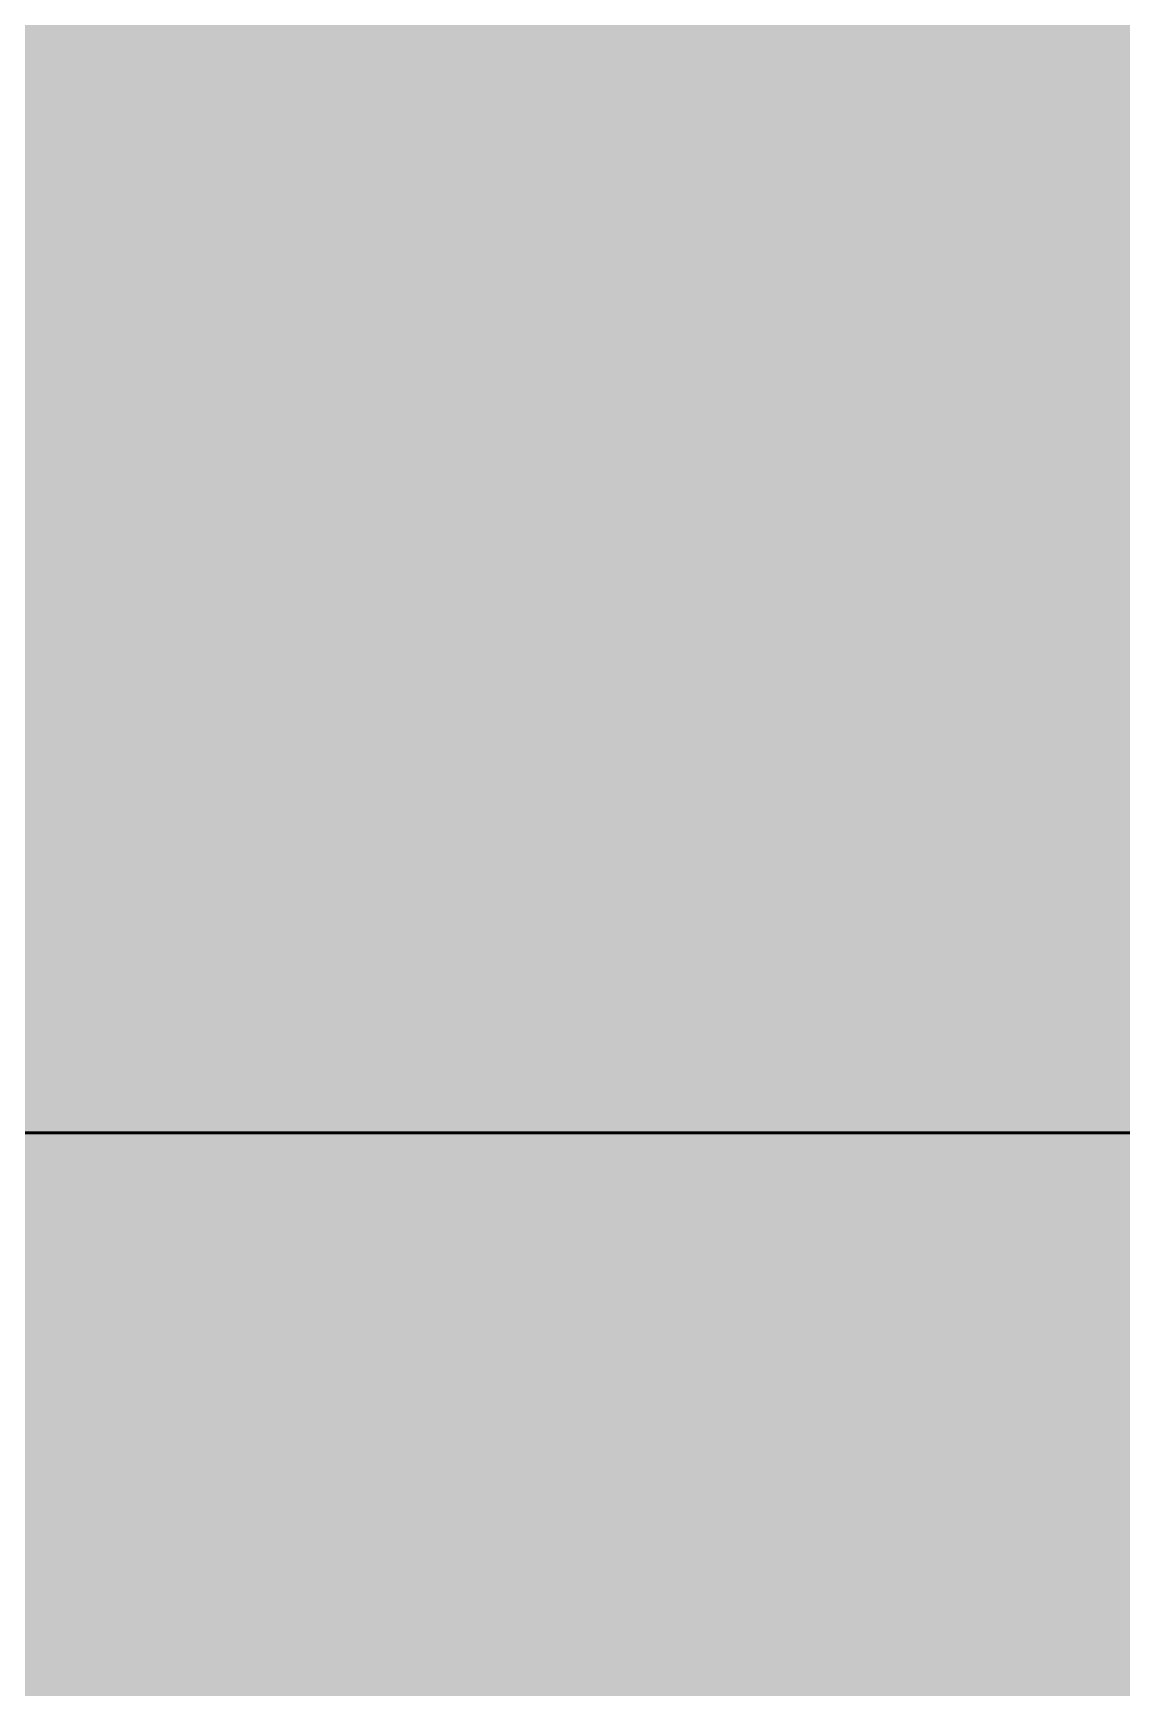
# Model space of a CAD drawing. Header units: millimetres. Extents: x -155050 to -36395, y -2753 to 7638.
# Drawn here: x -79253.61 to -79239.86, y -757.01 to -736.1 of the extents above; entities that cross this region are included whole.
import ezdxf

# ---------------------------------------------------------------- set-up
doc = ezdxf.new("R2010")
doc.units = ezdxf.units.MM
for name, pattern in [('IMPORT-DASHDOT', [11.176, 8.128, -1.524, 0, -1.524]), ('IMPORT-DASHED _2_', [9.652, 8.128, -1.524]), ('IMPORT-DĚLICÍ2 _2_', [15.875, 6.35, -3.175, 0, -3.175, 0, -3.175]), ('IMPORT-KANVBRDO', [20, 7, -6.5, 0, -6.5])]:
    doc.linetypes.add(name, pattern=pattern)
for name, color, linetype, lineweight, true_color in [('---1 - PBS PNP-1', 1, 'Continuous', 35, 0xff0000), ('00_pl_deštová voda oblast', 6, 'Continuous', 25, 0xff00ff), ('00_pL_hranice pozemku', 1, 'Continuous', 35, 0xff0000), ('00_pL_katastr-1', 150, 'Continuous', 35, 0x007fff), ('00_pL_KOTY 1500', 7, 'Continuous', 9, 0x260000), ('00_pL_objekt', 1, 'Continuous', 50, 0xff0000), ('00_pL_přípojka destova kanalizace-2', 7, 'Continuous', 35, 0x3f7f3f), ('212_HK_situace_03_dwg-1', 40, 'Continuous', 9, 0xffbf00), ('A-DOOR-5', 7, 'Continuous', 9, 0xf7f7ef), ('A-FLOR-LEVL-1', 7, 'Continuous', 9, 0x7f7f7f), ('hch kanal-3', 30, 'IMPORT-KANVBRDO', 9, 0xff7f00), ('hch oploceni-1', 7, 'IMPORT-DĚLICÍ2 _2_', 9, 0x00a5a5), ('hch teren-1', 7, 'Continuous', 9, 0x00a5a5), ('hch tok-1', 7, 'Continuous', 9, 0x00a5a5), ('Obrys', 2, 'Continuous', 9, 0xffff00), ('Obrys-2', 1, 'IMPORT-DASHED _2_', 9, 0xff0000), ('Obrys-3', 5, 'Continuous', 9, 0x0000ff), ('Obrys-4', 5, 'IMPORT-DASHDOT', 9, 0x0000ff), ('PDF7_000 ISN KABELY NN', 9, 'Continuous', 9, 0x808080), ('PDF7_000 ISN SDĚL OPTIKA METALIKA CHRÁNIČKA PŘÍVOD', 9, 'Continuous', 9, 0x808080), ('PDF7_0V - Splašky výtlak zaměřeno', 9, 'Continuous', 9, 0x808080), ('PDF7_0V - Voda návrh', 9, 'Continuous', 9, 0x808080), ('PDF7_0V-návrh kanal dešťová', 7, 'Continuous', 9, 0x656565), ('PDF7_14', 9, 'Continuous', 9, 0x808080), ('PDF7_26', 9, 'Continuous', 9, 0x808080), ('PDF7_CKKOTY', 7, 'Continuous', 9, 0x260000), ('PDF7_GP Hraniční linie', 7, 'Continuous', 9, 0x0052a5), ('PDF7_GP Stromy', 7, 'Continuous', 9, 0x67a552), ('PDF7_GP Výšky bodů', 7, 'Continuous', 9, 0x0052a5), ('PDF7_POPIS_500', 1, 'Continuous', 9, 0xff0000), ('PDF7_Slezské Předměstí_646971$0$21900', 7, 'Continuous', 9, 0x002600), ('PDF7_VO_KABEL', 7, 'Continuous', 9, 0x7f6f3f), ('zed-1', 5, 'Continuous', 9, 0x0000ff)]:
    doc.layers.add(name, color=color, linetype=linetype, lineweight=lineweight, true_color=true_color)
for name, color, linetype, lineweight in [('0-1', 7, 'Continuous', 9), ('00_pL_KOTY', 7, 'Continuous', 9), ('00_pl_rozhrani ploch', 7, 'Continuous', 18), ('00_pL_stavajici objekty', 7, 'Continuous', 50), ('00_pL_VÝŠKOVÉ KOTY', 7, 'Continuous', 9), ('2966-1_navrh dispozice stroju-HK_02_dwg-1', 7, 'Continuous', 9), ('2966-1_navrh dispozice stroju-HK_dwg-1', 7, 'Continuous', 9), ('A-DOOR', 7, 'Continuous', 9), ('A-FLOR-LEVL', 7, 'Continuous', 9), ('HK_TEREN_SESAZENI_dwg-1', 7, 'Continuous', 9), ('Kóty', 7, 'Continuous', 9), ('PDF7_0', 7, 'Continuous', 9), ('PDF7_000 BOURÁNÍ', 7, 'Continuous', 9)]:
    doc.layers.add(name, color=color, linetype=linetype, lineweight=lineweight)

# ---------------------------------------------------------------- blocks, each defined once
blk = doc.blocks.new('M_Vrata_ výsuvná_ sekční - 3000X4000 MM-499574-Řez 4')
at = {"layer": 'A-DOOR-5'}
blk.add_hatch(color=256, dxfattribs=at).paths.add_polyline_path([(-193437.349, -750), (-193133.19, -750), (-193133.19, -738), (-193008.091, -738), (-193008.091, -450), (-192979.197, -450), (-192979.197, 1700), (-192988.19, 1700), (-192988.19, 2750), (-196979.197, 2750), (-196979.197, -738), (-196843.19, -738), (-196843.19, -750), (-193788.728, -750)])
at = {"layer": 'A-DOOR'}
for p, q in [((-193133.19, -750), (-196843.19, -750)), ((-196843.19, -750), (-193133.19, -750))]:
    blk.add_line(p, q, dxfattribs=at)
blk = doc.blocks.new('Rampa - Rampa-823350-Řez 4')
at = {"layer": 'A-FLOR-LEVL-1'}
blk.add_hatch(color=256, dxfattribs=at).paths.add_polyline_path([(-194491.485, -945.209), (-192988.19, -945.209), (-192988.19, -765.117), (-193008.091, -765.117), (-193008.091, -756), (-193108.19, -756), (-193108.19, -750), (-196868.19, -750), (-196868.19, -756), (-196988.19, -756.782), (-196988.19, -945.209), (-195896.998, -945.209)])
blk = doc.blocks.new('2966-1_navrh dispozice stroju-HK_dwg-867852-Řez 4')
at = {"layer": '0-1'}
for p, q in [((-193787.828, -750), (-194897.828, -750)), ((-193787.828, -750), (-194897.828, -750)), ((-194897.828, -750), (-193787.828, -750)), ((-193787.828, -750), (-194897.828, -750)), ((-193787.828, -750), (-194897.828, -750)), ((-194897.828, -750), (-193787.828, -750)), ((-194897.828, -750), (-193787.828, -750)), ((-193787.828, -750), (-194897.828, -750)), ((-193787.828, -750), (-194897.828, -750)), ((-193787.828, -750), (-194897.828, -750)), ((-194897.828, -750), (-193787.828, -750)), ((-193787.828, -750), (-194897.828, -750)), ((-193787.828, -750), (-194897.828, -750)), ((-194897.828, -750), (-193787.828, -750)), ((-194897.828, -750), (-193787.828, -750)), ((-193787.828, -750), (-194897.828, -750)), ((-194703.328, -750), (-194716.028, -750)), ((-194703.328, -750), (-194716.028, -750)), ((-194703.328, -750), (-194716.028, -750)), ((-194703.328, -750), (-194716.028, -750)), ((-194700.328, -750), (-194711.028, -750)), ((-194700.328, -750), (-194711.028, -750)), ((-194699.828, -750), (-194711.028, -750)), ((-194699.828, -750), (-194711.028, -750)), ((-194700.328, -750), (-194711.028, -750)), ((-194700.328, -750), (-194711.028, -750)), ((-194699.828, -750), (-194711.028, -750)), ((-194699.828, -750), (-194711.028, -750)), ((-194703.151, -750), (-194703.328, -750)), ((-194686.967, -750), (-194703.328, -750)), ((-194703.151, -750), (-194703.328, -750)), ((-194686.967, -750), (-194703.328, -750)), ((-194703.151, -750), (-194703.328, -750)), ((-194686.967, -750), (-194703.328, -750)), ((-194703.151, -750), (-194703.328, -750)), ((-194686.967, -750), (-194703.328, -750)), ((-194703.267, -750), (-194702.356, -750)), ((-194702.356, -750), (-194703.267, -750)), ((-194702.356, -750), (-194703.267, -750)), ((-194702.356, -750), (-194703.267, -750)), ((-194702.356, -750), (-194703.151, -750)), ((-194702.356, -750), (-194703.151, -750)), ((-194702.356, -750), (-194703.151, -750)), ((-194702.356, -750), (-194703.151, -750)), ((-194702.356, -750), (-194703.151, -750)), ((-194702.356, -750), (-194703.151, -750)), ((-194702.356, -750), (-194703.151, -750)), ((-194702.356, -750), (-194703.151, -750)), ((-194702.356, -750), (-194703.151, -750)), ((-194702.356, -750), (-194703.151, -750)), ((-194702.356, -750), (-194703.151, -750)), ((-194702.356, -750), (-194703.151, -750)), ((-194702.498, -750), (-194686.9, -750)), ((-194702.498, -750), (-194686.9, -750)), ((-194702.498, -750), (-194686.9, -750)), ((-194702.498, -750), (-194686.9, -750)), ((-194701.873, -750), (-194702.356, -750)), ((-194701.873, -750), (-194702.356, -750)), ((-194701.873, -750), (-194702.356, -750)), ((-194701.873, -750), (-194702.356, -750)), ((-194688.305, -750), (-194701.873, -750)), ((-194701.873, -750), (-194688.305, -750)), ((-194688.305, -750), (-194701.873, -750)), ((-194701.873, -750), (-194688.305, -750)), ((-194701.873, -750), (-194688.305, -750)), ((-194688.305, -750), (-194701.873, -750)), ((-194701.873, -750), (-194688.305, -750)), ((-194688.305, -750), (-194701.873, -750)), ((-194701.873, -750), (-194688.305, -750)), ((-194701.873, -750), (-194688.305, -750)), ((-194688.305, -750), (-194701.873, -750)), ((-194701.873, -750), (-194688.305, -750)), ((-194688.305, -750), (-194701.873, -750)), ((-194701.873, -750), (-194688.305, -750)), ((-194701.873, -750), (-194688.305, -750)), ((-194688.305, -750), (-194701.873, -750)), ((-194701.873, -750), (-194688.305, -750)), ((-194688.305, -750), (-194701.873, -750)), ((-194701.873, -750), (-194688.305, -750)), ((-194701.873, -750), (-194688.305, -750)), ((-194699.828, -750), (-194700.328, -750)), ((-194700.328, -750), (-194699.828, -750)), ((-194699.828, -750), (-194700.328, -750)), ((-194700.328, -750), (-194699.828, -750))]:
    blk.add_line(p, q, dxfattribs=at)
at = {"layer": '0-1', "flags": 128}
for points in [[(-194703.328, -750), (-194716.028, -750), (-194717.028, -750)], [(-194703.328, -750), (-194716.028, -750), (-194717.028, -750)], [(-194703.328, -750), (-194716.028, -750), (-194717.028, -750)], [(-194703.328, -750), (-194716.028, -750), (-194717.028, -750)], [(-194703.328, -750), (-194703.151, -750), (-194686.967, -750), (-194686.77, -750), (-194703.328, -750)], [(-194703.328, -750), (-194703.151, -750), (-194686.967, -750), (-194686.77, -750), (-194703.328, -750)], [(-194703.328, -750), (-194686.77, -750), (-194686.967, -750)], [(-194703.328, -750), (-194686.77, -750), (-194686.967, -750), (-194703.151, -750), (-194703.328, -750)], [(-194703.328, -750), (-194703.151, -750), (-194686.967, -750), (-194686.77, -750), (-194703.328, -750)], [(-194703.328, -750), (-194703.151, -750), (-194686.967, -750), (-194686.77, -750), (-194703.328, -750)], [(-194703.328, -750), (-194686.77, -750), (-194686.967, -750)], [(-194703.328, -750), (-194686.77, -750), (-194686.967, -750), (-194703.151, -750), (-194703.328, -750)], [(-194703.328, -750), (-194703.151, -750), (-194686.967, -750), (-194686.77, -750), (-194703.328, -750)], [(-194703.328, -750), (-194703.151, -750), (-194686.967, -750), (-194686.77, -750), (-194703.328, -750)], [(-194703.328, -750), (-194686.77, -750), (-194686.967, -750)], [(-194703.328, -750), (-194686.77, -750), (-194686.967, -750), (-194703.151, -750), (-194703.328, -750)], [(-194703.328, -750), (-194703.151, -750), (-194686.967, -750), (-194686.77, -750), (-194703.328, -750)], [(-194703.328, -750), (-194703.151, -750), (-194686.967, -750), (-194686.77, -750), (-194703.328, -750)], [(-194703.328, -750), (-194686.77, -750), (-194686.967, -750)], [(-194703.328, -750), (-194686.77, -750), (-194686.967, -750), (-194703.151, -750), (-194703.328, -750)]]:
    blk.add_lwpolyline(points, dxfattribs=at)
at = {"layer": '0-1'}
for points, knots in [([(-194703.261, -750), (-194703.268, -750), (-194703.29, -750), (-194703.312, -750), (-194703.328, -750)], [0, 0, 0, 0, 0.292211, 1, 1, 1, 1]), ([(-194703.261, -750), (-194703.268, -750), (-194703.29, -750), (-194703.312, -750), (-194703.328, -750)], [0, 0, 0, 0, 0.292211, 1, 1, 1, 1]), ([(-194703.261, -750), (-194703.268, -750), (-194703.29, -750), (-194703.312, -750), (-194703.328, -750)], [0, 0, 0, 0, 0.292211, 1, 1, 1, 1]), ([(-194703.261, -750), (-194703.268, -750), (-194703.29, -750), (-194703.312, -750), (-194703.328, -750)], [0, 0, 0, 0, 0.292211, 1, 1, 1, 1]), ([(-194703.151, -750), (-194703.138, -750), (-194703.119, -750), (-194703.093, -750), (-194703.074, -750), (-194703.055, -750), (-194703.037, -750), (-194703.018, -750), (-194703, -750), (-194702.982, -750), (-194702.964, -750), (-194702.946, -750), (-194702.929, -750), (-194702.911, -750), (-194702.894, -750), (-194702.877, -750), (-194702.86, -750), (-194702.844, -750), (-194702.827, -750), (-194702.811, -750), (-194702.795, -750), (-194702.779, -750), (-194702.764, -750), (-194702.748, -750), (-194702.733, -750), (-194702.718, -750), (-194702.703, -750), (-194702.688, -750), (-194702.674, -750), (-194702.659, -750), (-194702.645, -750), (-194702.632, -750), (-194702.618, -750), (-194702.605, -750), (-194702.592, -750), (-194702.579, -750), (-194702.566, -750), (-194702.554, -750), (-194702.541, -750), (-194702.529, -750), (-194702.518, -750), (-194702.506, -750), (-194702.495, -750), (-194702.484, -750), (-194702.473, -750), (-194702.462, -750), (-194702.452, -750), (-194702.442, -750), (-194702.432, -750), (-194702.422, -750), (-194702.413, -750), (-194702.404, -750), (-194702.395, -750), (-194702.387, -750), (-194702.378, -750), (-194702.368, -750), (-194702.36, -750), (-194702.356, -750)], [0, 0, 0, 0, 0.06963, 0.103443, 0.136508, 0.168825, 0.200399, 0.231231, 0.261324, 0.29068, 0.319302, 0.347194, 0.374357, 0.400796, 0.426512, 0.451507, 0.475779, 0.499326, 0.522148, 0.544244, 0.565615, 0.58626, 0.606173, 0.625344, 0.643764, 0.661424, 0.678319, 0.694443, 0.709794, 0.724383, 0.738228, 0.75135, 0.763766, 0.775493, 0.786555, 0.796978, 0.806795, 0.816047, 0.824783, 0.83306, 0.840948, 0.848529, 0.855893, 0.863137, 0.87036, 0.877664, 0.88515, 0.892915, 0.901046, 0.909621, 0.918704, 0.928352, 0.938612, 0.949522, 0.961117, 0.973422, 1, 1, 1, 1]), ([(-194702.356, -750), (-194702.367, -750), (-194702.386, -750), (-194702.416, -750), (-194702.44, -750), (-194702.465, -750), (-194702.491, -750), (-194702.519, -750), (-194702.548, -750), (-194702.579, -750), (-194702.612, -750), (-194702.645, -750), (-194702.68, -750), (-194702.716, -750), (-194702.754, -750), (-194702.793, -750), (-194702.833, -750), (-194702.874, -750), (-194702.917, -750), (-194702.961, -750), (-194703.006, -750), (-194703.068, -750), (-194703.118, -750), (-194703.151, -750)], [0, 0, 0, 0, 0.139258, 0.205377, 0.268907, 0.32989, 0.388359, 0.444337, 0.497829, 0.548778, 0.597064, 0.642537, 0.68515, 0.724946, 0.762039, 0.796534, 0.828558, 0.858262, 0.885815, 0.911398, 0.935234, 0.957647, 1, 1, 1, 1]), ([(-194703.151, -750), (-194703.138, -750), (-194703.119, -750), (-194703.093, -750), (-194703.074, -750), (-194703.055, -750), (-194703.037, -750), (-194703.018, -750), (-194703, -750), (-194702.982, -750), (-194702.964, -750), (-194702.946, -750), (-194702.929, -750), (-194702.911, -750), (-194702.894, -750), (-194702.877, -750), (-194702.86, -750), (-194702.844, -750), (-194702.827, -750), (-194702.811, -750), (-194702.795, -750), (-194702.779, -750), (-194702.764, -750), (-194702.748, -750), (-194702.733, -750), (-194702.718, -750), (-194702.703, -750), (-194702.688, -750), (-194702.674, -750), (-194702.659, -750), (-194702.645, -750), (-194702.632, -750), (-194702.618, -750), (-194702.605, -750), (-194702.592, -750), (-194702.579, -750), (-194702.566, -750), (-194702.554, -750), (-194702.541, -750), (-194702.529, -750), (-194702.518, -750), (-194702.506, -750), (-194702.495, -750), (-194702.484, -750), (-194702.473, -750), (-194702.462, -750), (-194702.452, -750), (-194702.442, -750), (-194702.432, -750), (-194702.422, -750), (-194702.413, -750), (-194702.404, -750), (-194702.395, -750), (-194702.387, -750), (-194702.378, -750), (-194702.368, -750), (-194702.36, -750), (-194702.356, -750)], [0, 0, 0, 0, 0.06963, 0.103443, 0.136508, 0.168825, 0.200399, 0.231231, 0.261324, 0.29068, 0.319302, 0.347194, 0.374357, 0.400796, 0.426512, 0.451507, 0.475779, 0.499326, 0.522148, 0.544244, 0.565615, 0.58626, 0.606173, 0.625344, 0.643764, 0.661424, 0.678319, 0.694443, 0.709794, 0.724383, 0.738228, 0.75135, 0.763766, 0.775493, 0.786555, 0.796978, 0.806795, 0.816047, 0.824783, 0.83306, 0.840948, 0.848529, 0.855893, 0.863137, 0.87036, 0.877664, 0.88515, 0.892915, 0.901046, 0.909621, 0.918704, 0.928352, 0.938612, 0.949522, 0.961117, 0.973422, 1, 1, 1, 1]), ([(-194702.356, -750), (-194702.367, -750), (-194702.386, -750), (-194702.416, -750), (-194702.44, -750), (-194702.465, -750), (-194702.491, -750), (-194702.519, -750), (-194702.548, -750), (-194702.579, -750), (-194702.612, -750), (-194702.645, -750), (-194702.68, -750), (-194702.716, -750), (-194702.754, -750), (-194702.793, -750), (-194702.833, -750), (-194702.874, -750), (-194702.917, -750), (-194702.961, -750), (-194703.006, -750), (-194703.068, -750), (-194703.118, -750), (-194703.151, -750)], [0, 0, 0, 0, 0.139258, 0.205377, 0.268907, 0.32989, 0.388359, 0.444337, 0.497829, 0.548778, 0.597064, 0.642537, 0.68515, 0.724946, 0.762039, 0.796534, 0.828558, 0.858262, 0.885815, 0.911398, 0.935234, 0.957647, 1, 1, 1, 1]), ([(-194703.151, -750), (-194703.138, -750), (-194703.119, -750), (-194703.093, -750), (-194703.074, -750), (-194703.055, -750), (-194703.037, -750), (-194703.018, -750), (-194703, -750), (-194702.982, -750), (-194702.964, -750), (-194702.946, -750), (-194702.929, -750), (-194702.911, -750), (-194702.894, -750), (-194702.877, -750), (-194702.86, -750), (-194702.844, -750), (-194702.827, -750), (-194702.811, -750), (-194702.795, -750), (-194702.779, -750), (-194702.764, -750), (-194702.748, -750), (-194702.733, -750), (-194702.718, -750), (-194702.703, -750), (-194702.688, -750), (-194702.674, -750), (-194702.659, -750), (-194702.645, -750), (-194702.632, -750), (-194702.618, -750), (-194702.605, -750), (-194702.592, -750), (-194702.579, -750), (-194702.566, -750), (-194702.554, -750), (-194702.541, -750), (-194702.529, -750), (-194702.518, -750), (-194702.506, -750), (-194702.495, -750), (-194702.484, -750), (-194702.473, -750), (-194702.462, -750), (-194702.452, -750), (-194702.442, -750), (-194702.432, -750), (-194702.422, -750), (-194702.413, -750), (-194702.404, -750), (-194702.395, -750), (-194702.387, -750), (-194702.378, -750), (-194702.368, -750), (-194702.36, -750), (-194702.356, -750)], [0, 0, 0, 0, 0.06963, 0.103443, 0.136508, 0.168825, 0.200399, 0.231231, 0.261324, 0.29068, 0.319302, 0.347194, 0.374357, 0.400796, 0.426512, 0.451507, 0.475779, 0.499326, 0.522148, 0.544244, 0.565615, 0.58626, 0.606173, 0.625344, 0.643764, 0.661424, 0.678319, 0.694443, 0.709794, 0.724383, 0.738228, 0.75135, 0.763766, 0.775493, 0.786555, 0.796978, 0.806795, 0.816047, 0.824783, 0.83306, 0.840948, 0.848529, 0.855893, 0.863137, 0.87036, 0.877664, 0.88515, 0.892915, 0.901046, 0.909621, 0.918704, 0.928352, 0.938612, 0.949522, 0.961117, 0.973422, 1, 1, 1, 1]), ([(-194702.356, -750), (-194702.367, -750), (-194702.386, -750), (-194702.416, -750), (-194702.44, -750), (-194702.465, -750), (-194702.491, -750), (-194702.519, -750), (-194702.548, -750), (-194702.579, -750), (-194702.612, -750), (-194702.645, -750), (-194702.68, -750), (-194702.716, -750), (-194702.754, -750), (-194702.793, -750), (-194702.833, -750), (-194702.874, -750), (-194702.917, -750), (-194702.961, -750), (-194703.006, -750), (-194703.068, -750), (-194703.118, -750), (-194703.151, -750)], [0, 0, 0, 0, 0.139258, 0.205377, 0.268907, 0.32989, 0.388359, 0.444337, 0.497829, 0.548778, 0.597064, 0.642537, 0.68515, 0.724946, 0.762039, 0.796534, 0.828558, 0.858262, 0.885815, 0.911398, 0.935234, 0.957647, 1, 1, 1, 1]), ([(-194703.151, -750), (-194703.138, -750), (-194703.119, -750), (-194703.093, -750), (-194703.074, -750), (-194703.055, -750), (-194703.037, -750), (-194703.018, -750), (-194703, -750), (-194702.982, -750), (-194702.964, -750), (-194702.946, -750), (-194702.929, -750), (-194702.911, -750), (-194702.894, -750), (-194702.877, -750), (-194702.86, -750), (-194702.844, -750), (-194702.827, -750), (-194702.811, -750), (-194702.795, -750), (-194702.779, -750), (-194702.764, -750), (-194702.748, -750), (-194702.733, -750), (-194702.718, -750), (-194702.703, -750), (-194702.688, -750), (-194702.674, -750), (-194702.659, -750), (-194702.645, -750), (-194702.632, -750), (-194702.618, -750), (-194702.605, -750), (-194702.592, -750), (-194702.579, -750), (-194702.566, -750), (-194702.554, -750), (-194702.541, -750), (-194702.529, -750), (-194702.518, -750), (-194702.506, -750), (-194702.495, -750), (-194702.484, -750), (-194702.473, -750), (-194702.462, -750), (-194702.452, -750), (-194702.442, -750), (-194702.432, -750), (-194702.422, -750), (-194702.413, -750), (-194702.404, -750), (-194702.395, -750), (-194702.387, -750), (-194702.378, -750), (-194702.368, -750), (-194702.36, -750), (-194702.356, -750)], [0, 0, 0, 0, 0.06963, 0.103443, 0.136508, 0.168825, 0.200399, 0.231231, 0.261324, 0.29068, 0.319302, 0.347194, 0.374357, 0.400796, 0.426512, 0.451507, 0.475779, 0.499326, 0.522148, 0.544244, 0.565615, 0.58626, 0.606173, 0.625344, 0.643764, 0.661424, 0.678319, 0.694443, 0.709794, 0.724383, 0.738228, 0.75135, 0.763766, 0.775493, 0.786555, 0.796978, 0.806795, 0.816047, 0.824783, 0.83306, 0.840948, 0.848529, 0.855893, 0.863137, 0.87036, 0.877664, 0.88515, 0.892915, 0.901046, 0.909621, 0.918704, 0.928352, 0.938612, 0.949522, 0.961117, 0.973422, 1, 1, 1, 1]), ([(-194702.356, -750), (-194702.367, -750), (-194702.386, -750), (-194702.416, -750), (-194702.44, -750), (-194702.465, -750), (-194702.491, -750), (-194702.519, -750), (-194702.548, -750), (-194702.579, -750), (-194702.612, -750), (-194702.645, -750), (-194702.68, -750), (-194702.716, -750), (-194702.754, -750), (-194702.793, -750), (-194702.833, -750), (-194702.874, -750), (-194702.917, -750), (-194702.961, -750), (-194703.006, -750), (-194703.068, -750), (-194703.118, -750), (-194703.151, -750)], [0, 0, 0, 0, 0.139258, 0.205377, 0.268907, 0.32989, 0.388359, 0.444337, 0.497829, 0.548778, 0.597064, 0.642537, 0.68515, 0.724946, 0.762039, 0.796534, 0.828558, 0.858262, 0.885815, 0.911398, 0.935234, 0.957647, 1, 1, 1, 1]), ([(-194702.356, -750), (-194702.352, -750), (-194702.346, -750), (-194702.337, -750), (-194702.33, -750), (-194702.322, -750), (-194702.314, -750), (-194702.305, -750), (-194702.296, -750), (-194702.286, -750), (-194702.275, -750), (-194702.264, -750), (-194702.253, -750), (-194702.242, -750), (-194702.23, -750), (-194702.217, -750), (-194702.205, -750), (-194702.192, -750), (-194702.178, -750), (-194702.165, -750), (-194702.151, -750), (-194702.136, -750), (-194702.122, -750), (-194702.107, -750), (-194702.091, -750), (-194702.076, -750), (-194702.06, -750), (-194702.043, -750), (-194702.026, -750), (-194702.008, -750), (-194701.989, -750), (-194701.97, -750), (-194701.937, -750), (-194701.922, -750), (-194701.873, -750)], [0, 0, 0, 0, 0.059122, 0.088674, 0.118222, 0.147768, 0.177312, 0.206855, 0.2364, 0.265945, 0.295492, 0.32504, 0.354591, 0.384143, 0.413696, 0.443251, 0.472805, 0.502356, 0.531893, 0.561407, 0.590893, 0.620347, 0.649768, 0.679153, 0.708501, 0.737809, 0.767076, 0.796297, 0.825469, 0.854592, 0.883669, 0.912727, 0.942652, 1, 1, 1, 1]), ([(-194701.873, -750), (-194701.909, -750), (-194701.934, -750), (-194701.961, -750), (-194701.98, -750), (-194701.997, -750), (-194702.013, -750), (-194702.028, -750), (-194702.043, -750), (-194702.058, -750), (-194702.072, -750), (-194702.085, -750), (-194702.099, -750), (-194702.112, -750), (-194702.125, -750), (-194702.138, -750), (-194702.15, -750), (-194702.162, -750), (-194702.174, -750), (-194702.186, -750), (-194702.198, -750), (-194702.209, -750), (-194702.22, -750), (-194702.23, -750), (-194702.241, -750), (-194702.251, -750), (-194702.261, -750), (-194702.27, -750), (-194702.279, -750), (-194702.288, -750), (-194702.297, -750), (-194702.305, -750), (-194702.313, -750), (-194702.32, -750), (-194702.327, -750), (-194702.334, -750), (-194702.34, -750), (-194702.348, -750), (-194702.353, -750), (-194702.356, -750)], [0, 0, 0, 0, 0.056555, 0.084628, 0.112524, 0.140276, 0.167889, 0.195374, 0.222742, 0.249998, 0.277138, 0.304155, 0.331037, 0.357781, 0.384384, 0.410841, 0.43715, 0.463308, 0.489311, 0.515157, 0.540846, 0.566381, 0.591766, 0.617, 0.642081, 0.667011, 0.691787, 0.716409, 0.740878, 0.765192, 0.789353, 0.813359, 0.837213, 0.860913, 0.88446, 0.907857, 0.931102, 0.954199, 1, 1, 1, 1]), ([(-194702.356, -750), (-194702.35, -750), (-194702.34, -750), (-194702.326, -750), (-194702.314, -750), (-194702.301, -750), (-194702.286, -750), (-194702.271, -750), (-194702.255, -750), (-194702.238, -750), (-194702.219, -750), (-194702.201, -750), (-194702.181, -750), (-194702.161, -750), (-194702.14, -750), (-194702.119, -750), (-194702.096, -750), (-194702.073, -750), (-194702.049, -750), (-194702.024, -750), (-194701.997, -750), (-194701.954, -750), (-194701.922, -750), (-194701.873, -750)], [0, 0, 0, 0, 0.051485, 0.079634, 0.109567, 0.141259, 0.174681, 0.209802, 0.246586, 0.284999, 0.325003, 0.366561, 0.409632, 0.454186, 0.500208, 0.547693, 0.596639, 0.647044, 0.69894, 0.752423, 0.807702, 0.865853, 1, 1, 1, 1]), ([(-194701.873, -750), (-194701.901, -750), (-194701.927, -750), (-194701.953, -750), (-194701.97, -750), (-194701.985, -750), (-194702, -750), (-194702.014, -750), (-194702.027, -750), (-194702.04, -750), (-194702.053, -750), (-194702.065, -750), (-194702.077, -750), (-194702.089, -750), (-194702.101, -750), (-194702.112, -750), (-194702.124, -750), (-194702.135, -750), (-194702.145, -750), (-194702.156, -750), (-194702.167, -750), (-194702.177, -750), (-194702.187, -750), (-194702.197, -750), (-194702.207, -750), (-194702.216, -750), (-194702.225, -750), (-194702.235, -750), (-194702.244, -750), (-194702.252, -750), (-194702.261, -750), (-194702.269, -750), (-194702.277, -750), (-194702.285, -750), (-194702.292, -750), (-194702.3, -750), (-194702.307, -750), (-194702.313, -750), (-194702.32, -750), (-194702.326, -750), (-194702.332, -750), (-194702.337, -750), (-194702.342, -750), (-194702.349, -750), (-194702.353, -750), (-194702.356, -750)], [0, 0, 0, 0, 0.045999, 0.066756, 0.08712, 0.107383, 0.127634, 0.147923, 0.168283, 0.188732, 0.209285, 0.22995, 0.25073, 0.271624, 0.292628, 0.313741, 0.334963, 0.356294, 0.377733, 0.399279, 0.420933, 0.442692, 0.464557, 0.486528, 0.508609, 0.530801, 0.553106, 0.575525, 0.598058, 0.620706, 0.643471, 0.666355, 0.689357, 0.71248, 0.735726, 0.759096, 0.782591, 0.806214, 0.829967, 0.853851, 0.877869, 0.902024, 0.926316, 0.95075, 1, 1, 1, 1]), ([(-194702.356, -750), (-194702.341, -750), (-194702.304, -750), (-194702.227, -750), (-194702.162, -750), (-194702.053, -750), (-194701.949, -750), (-194701.873, -750)], [0, 0, 0, 0, 0.305461, 0.443004, 0.571917, 0.696006, 1, 1, 1, 1]), ([(-194702.356, -750), (-194702.352, -750), (-194702.346, -750), (-194702.337, -750), (-194702.33, -750), (-194702.322, -750), (-194702.314, -750), (-194702.305, -750), (-194702.296, -750), (-194702.286, -750), (-194702.275, -750), (-194702.264, -750), (-194702.253, -750), (-194702.242, -750), (-194702.23, -750), (-194702.217, -750), (-194702.205, -750), (-194702.192, -750), (-194702.178, -750), (-194702.165, -750), (-194702.151, -750), (-194702.136, -750), (-194702.122, -750), (-194702.107, -750), (-194702.091, -750), (-194702.076, -750), (-194702.06, -750), (-194702.043, -750), (-194702.026, -750), (-194702.008, -750), (-194701.989, -750), (-194701.97, -750), (-194701.937, -750), (-194701.922, -750), (-194701.873, -750)], [0, 0, 0, 0, 0.059122, 0.088674, 0.118222, 0.147768, 0.177312, 0.206855, 0.2364, 0.265945, 0.295492, 0.32504, 0.354591, 0.384143, 0.413696, 0.443251, 0.472805, 0.502356, 0.531893, 0.561407, 0.590893, 0.620347, 0.649768, 0.679153, 0.708501, 0.737809, 0.767076, 0.796297, 0.825469, 0.854592, 0.883669, 0.912727, 0.942652, 1, 1, 1, 1]), ([(-194701.873, -750), (-194701.909, -750), (-194701.934, -750), (-194701.961, -750), (-194701.98, -750), (-194701.997, -750), (-194702.013, -750), (-194702.028, -750), (-194702.043, -750), (-194702.058, -750), (-194702.072, -750), (-194702.085, -750), (-194702.099, -750), (-194702.112, -750), (-194702.125, -750), (-194702.138, -750), (-194702.15, -750), (-194702.162, -750), (-194702.174, -750), (-194702.186, -750), (-194702.198, -750), (-194702.209, -750), (-194702.22, -750), (-194702.23, -750), (-194702.241, -750), (-194702.251, -750), (-194702.261, -750), (-194702.27, -750), (-194702.279, -750), (-194702.288, -750), (-194702.297, -750), (-194702.305, -750), (-194702.313, -750), (-194702.32, -750), (-194702.327, -750), (-194702.334, -750), (-194702.34, -750), (-194702.348, -750), (-194702.353, -750), (-194702.356, -750)], [0, 0, 0, 0, 0.056555, 0.084628, 0.112524, 0.140276, 0.167889, 0.195374, 0.222742, 0.249998, 0.277138, 0.304155, 0.331037, 0.357781, 0.384384, 0.410841, 0.43715, 0.463308, 0.489311, 0.515157, 0.540846, 0.566381, 0.591766, 0.617, 0.642081, 0.667011, 0.691787, 0.716409, 0.740878, 0.765192, 0.789353, 0.813359, 0.837213, 0.860913, 0.88446, 0.907857, 0.931102, 0.954199, 1, 1, 1, 1]), ([(-194702.356, -750), (-194702.35, -750), (-194702.34, -750), (-194702.326, -750), (-194702.314, -750), (-194702.301, -750), (-194702.286, -750), (-194702.271, -750), (-194702.255, -750), (-194702.238, -750), (-194702.219, -750), (-194702.201, -750), (-194702.181, -750), (-194702.161, -750), (-194702.14, -750), (-194702.119, -750), (-194702.096, -750), (-194702.073, -750), (-194702.049, -750), (-194702.024, -750), (-194701.997, -750), (-194701.954, -750), (-194701.922, -750), (-194701.873, -750)], [0, 0, 0, 0, 0.051485, 0.079634, 0.109567, 0.141259, 0.174681, 0.209802, 0.246586, 0.284999, 0.325003, 0.366561, 0.409632, 0.454186, 0.500208, 0.547693, 0.596639, 0.647044, 0.69894, 0.752423, 0.807702, 0.865853, 1, 1, 1, 1]), ([(-194701.873, -750), (-194701.901, -750), (-194701.927, -750), (-194701.953, -750), (-194701.97, -750), (-194701.985, -750), (-194702, -750), (-194702.014, -750), (-194702.027, -750), (-194702.04, -750), (-194702.053, -750), (-194702.065, -750), (-194702.077, -750), (-194702.089, -750), (-194702.101, -750), (-194702.112, -750), (-194702.124, -750), (-194702.135, -750), (-194702.145, -750), (-194702.156, -750), (-194702.167, -750), (-194702.177, -750), (-194702.187, -750), (-194702.197, -750), (-194702.207, -750), (-194702.216, -750), (-194702.225, -750), (-194702.235, -750), (-194702.244, -750), (-194702.252, -750), (-194702.261, -750), (-194702.269, -750), (-194702.277, -750), (-194702.285, -750), (-194702.292, -750), (-194702.3, -750), (-194702.307, -750), (-194702.313, -750), (-194702.32, -750), (-194702.326, -750), (-194702.332, -750), (-194702.337, -750), (-194702.342, -750), (-194702.349, -750), (-194702.353, -750), (-194702.356, -750)], [0, 0, 0, 0, 0.045999, 0.066756, 0.08712, 0.107383, 0.127634, 0.147923, 0.168283, 0.188732, 0.209285, 0.22995, 0.25073, 0.271624, 0.292628, 0.313741, 0.334963, 0.356294, 0.377733, 0.399279, 0.420933, 0.442692, 0.464557, 0.486528, 0.508609, 0.530801, 0.553106, 0.575525, 0.598058, 0.620706, 0.643471, 0.666355, 0.689357, 0.71248, 0.735726, 0.759096, 0.782591, 0.806214, 0.829967, 0.853851, 0.877869, 0.902024, 0.926316, 0.95075, 1, 1, 1, 1]), ([(-194702.356, -750), (-194702.341, -750), (-194702.304, -750), (-194702.227, -750), (-194702.162, -750), (-194702.053, -750), (-194701.949, -750), (-194701.873, -750)], [0, 0, 0, 0, 0.305461, 0.443004, 0.571917, 0.696006, 1, 1, 1, 1]), ([(-194702.356, -750), (-194702.352, -750), (-194702.346, -750), (-194702.337, -750), (-194702.33, -750), (-194702.322, -750), (-194702.314, -750), (-194702.305, -750), (-194702.296, -750), (-194702.286, -750), (-194702.275, -750), (-194702.264, -750), (-194702.253, -750), (-194702.242, -750), (-194702.23, -750), (-194702.217, -750), (-194702.205, -750), (-194702.192, -750), (-194702.178, -750), (-194702.165, -750), (-194702.151, -750), (-194702.136, -750), (-194702.122, -750), (-194702.107, -750), (-194702.091, -750), (-194702.076, -750), (-194702.06, -750), (-194702.043, -750), (-194702.026, -750), (-194702.008, -750), (-194701.989, -750), (-194701.97, -750), (-194701.937, -750), (-194701.922, -750), (-194701.873, -750)], [0, 0, 0, 0, 0.059122, 0.088674, 0.118222, 0.147768, 0.177312, 0.206855, 0.2364, 0.265945, 0.295492, 0.32504, 0.354591, 0.384143, 0.413696, 0.443251, 0.472805, 0.502356, 0.531893, 0.561407, 0.590893, 0.620347, 0.649768, 0.679153, 0.708501, 0.737809, 0.767076, 0.796297, 0.825469, 0.854592, 0.883669, 0.912727, 0.942652, 1, 1, 1, 1]), ([(-194701.873, -750), (-194701.909, -750), (-194701.934, -750), (-194701.961, -750), (-194701.98, -750), (-194701.997, -750), (-194702.013, -750), (-194702.028, -750), (-194702.043, -750), (-194702.058, -750), (-194702.072, -750), (-194702.085, -750), (-194702.099, -750), (-194702.112, -750), (-194702.125, -750), (-194702.138, -750), (-194702.15, -750), (-194702.162, -750), (-194702.174, -750), (-194702.186, -750), (-194702.198, -750), (-194702.209, -750), (-194702.22, -750), (-194702.23, -750), (-194702.241, -750), (-194702.251, -750), (-194702.261, -750), (-194702.27, -750), (-194702.279, -750), (-194702.288, -750), (-194702.297, -750), (-194702.305, -750), (-194702.313, -750), (-194702.32, -750), (-194702.327, -750), (-194702.334, -750), (-194702.34, -750), (-194702.348, -750), (-194702.353, -750), (-194702.356, -750)], [0, 0, 0, 0, 0.056555, 0.084628, 0.112524, 0.140276, 0.167889, 0.195374, 0.222742, 0.249998, 0.277138, 0.304155, 0.331037, 0.357781, 0.384384, 0.410841, 0.43715, 0.463308, 0.489311, 0.515157, 0.540846, 0.566381, 0.591766, 0.617, 0.642081, 0.667011, 0.691787, 0.716409, 0.740878, 0.765192, 0.789353, 0.813359, 0.837213, 0.860913, 0.88446, 0.907857, 0.931102, 0.954199, 1, 1, 1, 1]), ([(-194702.356, -750), (-194702.35, -750), (-194702.34, -750), (-194702.326, -750), (-194702.314, -750), (-194702.301, -750), (-194702.286, -750), (-194702.271, -750), (-194702.255, -750), (-194702.238, -750), (-194702.219, -750), (-194702.201, -750), (-194702.181, -750), (-194702.161, -750), (-194702.14, -750), (-194702.119, -750), (-194702.096, -750), (-194702.073, -750), (-194702.049, -750), (-194702.024, -750), (-194701.997, -750), (-194701.954, -750), (-194701.922, -750), (-194701.873, -750)], [0, 0, 0, 0, 0.051485, 0.079634, 0.109567, 0.141259, 0.174681, 0.209802, 0.246586, 0.284999, 0.325003, 0.366561, 0.409632, 0.454186, 0.500208, 0.547693, 0.596639, 0.647044, 0.69894, 0.752423, 0.807702, 0.865853, 1, 1, 1, 1]), ([(-194701.873, -750), (-194701.901, -750), (-194701.927, -750), (-194701.953, -750), (-194701.97, -750), (-194701.985, -750), (-194702, -750), (-194702.014, -750), (-194702.027, -750), (-194702.04, -750), (-194702.053, -750), (-194702.065, -750), (-194702.077, -750), (-194702.089, -750), (-194702.101, -750), (-194702.112, -750), (-194702.124, -750), (-194702.135, -750), (-194702.145, -750), (-194702.156, -750), (-194702.167, -750), (-194702.177, -750), (-194702.187, -750), (-194702.197, -750), (-194702.207, -750), (-194702.216, -750), (-194702.225, -750), (-194702.235, -750), (-194702.244, -750), (-194702.252, -750), (-194702.261, -750), (-194702.269, -750), (-194702.277, -750), (-194702.285, -750), (-194702.292, -750), (-194702.3, -750), (-194702.307, -750), (-194702.313, -750), (-194702.32, -750), (-194702.326, -750), (-194702.332, -750), (-194702.337, -750), (-194702.342, -750), (-194702.349, -750), (-194702.353, -750), (-194702.356, -750)], [0, 0, 0, 0, 0.045999, 0.066756, 0.08712, 0.107383, 0.127634, 0.147923, 0.168283, 0.188732, 0.209285, 0.22995, 0.25073, 0.271624, 0.292628, 0.313741, 0.334963, 0.356294, 0.377733, 0.399279, 0.420933, 0.442692, 0.464557, 0.486528, 0.508609, 0.530801, 0.553106, 0.575525, 0.598058, 0.620706, 0.643471, 0.666355, 0.689357, 0.71248, 0.735726, 0.759096, 0.782591, 0.806214, 0.829967, 0.853851, 0.877869, 0.902024, 0.926316, 0.95075, 1, 1, 1, 1]), ([(-194702.356, -750), (-194702.341, -750), (-194702.304, -750), (-194702.227, -750), (-194702.162, -750), (-194702.053, -750), (-194701.949, -750), (-194701.873, -750)], [0, 0, 0, 0, 0.305461, 0.443004, 0.571917, 0.696006, 1, 1, 1, 1]), ([(-194702.356, -750), (-194702.352, -750), (-194702.346, -750), (-194702.337, -750), (-194702.33, -750), (-194702.322, -750), (-194702.314, -750), (-194702.305, -750), (-194702.296, -750), (-194702.286, -750), (-194702.275, -750), (-194702.264, -750), (-194702.253, -750), (-194702.242, -750), (-194702.23, -750), (-194702.217, -750), (-194702.205, -750), (-194702.192, -750), (-194702.178, -750), (-194702.165, -750), (-194702.151, -750), (-194702.136, -750), (-194702.122, -750), (-194702.107, -750), (-194702.091, -750), (-194702.076, -750), (-194702.06, -750), (-194702.043, -750), (-194702.026, -750), (-194702.008, -750), (-194701.989, -750), (-194701.97, -750), (-194701.937, -750), (-194701.922, -750), (-194701.873, -750)], [0, 0, 0, 0, 0.059122, 0.088674, 0.118222, 0.147768, 0.177312, 0.206855, 0.2364, 0.265945, 0.295492, 0.32504, 0.354591, 0.384143, 0.413696, 0.443251, 0.472805, 0.502356, 0.531893, 0.561407, 0.590893, 0.620347, 0.649768, 0.679153, 0.708501, 0.737809, 0.767076, 0.796297, 0.825469, 0.854592, 0.883669, 0.912727, 0.942652, 1, 1, 1, 1]), ([(-194701.873, -750), (-194701.909, -750), (-194701.934, -750), (-194701.961, -750), (-194701.98, -750), (-194701.997, -750), (-194702.013, -750), (-194702.028, -750), (-194702.043, -750), (-194702.058, -750), (-194702.072, -750), (-194702.085, -750), (-194702.099, -750), (-194702.112, -750), (-194702.125, -750), (-194702.138, -750), (-194702.15, -750), (-194702.162, -750), (-194702.174, -750), (-194702.186, -750), (-194702.198, -750), (-194702.209, -750), (-194702.22, -750), (-194702.23, -750), (-194702.241, -750), (-194702.251, -750), (-194702.261, -750), (-194702.27, -750), (-194702.279, -750), (-194702.288, -750), (-194702.297, -750), (-194702.305, -750), (-194702.313, -750), (-194702.32, -750), (-194702.327, -750), (-194702.334, -750), (-194702.34, -750), (-194702.348, -750), (-194702.353, -750), (-194702.356, -750)], [0, 0, 0, 0, 0.056555, 0.084628, 0.112524, 0.140276, 0.167889, 0.195374, 0.222742, 0.249998, 0.277138, 0.304155, 0.331037, 0.357781, 0.384384, 0.410841, 0.43715, 0.463308, 0.489311, 0.515157, 0.540846, 0.566381, 0.591766, 0.617, 0.642081, 0.667011, 0.691787, 0.716409, 0.740878, 0.765192, 0.789353, 0.813359, 0.837213, 0.860913, 0.88446, 0.907857, 0.931102, 0.954199, 1, 1, 1, 1]), ([(-194702.356, -750), (-194702.35, -750), (-194702.34, -750), (-194702.326, -750), (-194702.314, -750), (-194702.301, -750), (-194702.286, -750), (-194702.271, -750), (-194702.255, -750), (-194702.238, -750), (-194702.219, -750), (-194702.201, -750), (-194702.181, -750), (-194702.161, -750), (-194702.14, -750), (-194702.119, -750), (-194702.096, -750), (-194702.073, -750), (-194702.049, -750), (-194702.024, -750), (-194701.997, -750), (-194701.954, -750), (-194701.922, -750), (-194701.873, -750)], [0, 0, 0, 0, 0.051485, 0.079634, 0.109567, 0.141259, 0.174681, 0.209802, 0.246586, 0.284999, 0.325003, 0.366561, 0.409632, 0.454186, 0.500208, 0.547693, 0.596639, 0.647044, 0.69894, 0.752423, 0.807702, 0.865853, 1, 1, 1, 1]), ([(-194701.873, -750), (-194701.901, -750), (-194701.927, -750), (-194701.953, -750), (-194701.97, -750), (-194701.985, -750), (-194702, -750), (-194702.014, -750), (-194702.027, -750), (-194702.04, -750), (-194702.053, -750), (-194702.065, -750), (-194702.077, -750), (-194702.089, -750), (-194702.101, -750), (-194702.112, -750), (-194702.124, -750), (-194702.135, -750), (-194702.145, -750), (-194702.156, -750), (-194702.167, -750), (-194702.177, -750), (-194702.187, -750), (-194702.197, -750), (-194702.207, -750), (-194702.216, -750), (-194702.225, -750), (-194702.235, -750), (-194702.244, -750), (-194702.252, -750), (-194702.261, -750), (-194702.269, -750), (-194702.277, -750), (-194702.285, -750), (-194702.292, -750), (-194702.3, -750), (-194702.307, -750), (-194702.313, -750), (-194702.32, -750), (-194702.326, -750), (-194702.332, -750), (-194702.337, -750), (-194702.342, -750), (-194702.349, -750), (-194702.353, -750), (-194702.356, -750)], [0, 0, 0, 0, 0.045999, 0.066756, 0.08712, 0.107383, 0.127634, 0.147923, 0.168283, 0.188732, 0.209285, 0.22995, 0.25073, 0.271624, 0.292628, 0.313741, 0.334963, 0.356294, 0.377733, 0.399279, 0.420933, 0.442692, 0.464557, 0.486528, 0.508609, 0.530801, 0.553106, 0.575525, 0.598058, 0.620706, 0.643471, 0.666355, 0.689357, 0.71248, 0.735726, 0.759096, 0.782591, 0.806214, 0.829967, 0.853851, 0.877869, 0.902024, 0.926316, 0.95075, 1, 1, 1, 1]), ([(-194702.356, -750), (-194702.341, -750), (-194702.304, -750), (-194702.227, -750), (-194702.162, -750), (-194702.053, -750), (-194701.949, -750), (-194701.873, -750)], [0, 0, 0, 0, 0.305461, 0.443004, 0.571917, 0.696006, 1, 1, 1, 1])]:
    blk.add_open_spline(points, degree=3, knots=knots, dxfattribs=at)
at = {"layer": 'Kóty'}
for p, q in [((-181940.69, -750), (-198730.69, -750)), ((-193180.69, -750), (-195430.69, -750))]:
    blk.add_line(p, q, dxfattribs=at)
at = {"layer": 'Obrys'}
for p, q in [((-179030.835, -750), (-201519.052, -750)), ((-179030.835, -750), (-201519.052, -750)), ((-201519.052, -750), (-179030.835, -750)), ((-198576.828, -750), (-192459.69, -750)), ((-192459.69, -750), (-198576.828, -750)), ((-192459.69, -750), (-194827.993, -750)), ((-194827.993, -750), (-192459.69, -750))]:
    blk.add_line(p, q, dxfattribs=at)
at = {"layer": 'Obrys-2'}
for p, q in [((-192186.551, -750), (-198905.69, -750)), ((-198905.69, -750), (-192186.551, -750))]:
    blk.add_line(p, q, dxfattribs=at)
at = {"layer": 'Obrys-3'}
for p, q in [((-181365.69, -750), (-199905.69, -750)), ((-181365.69, -750), (-199905.69, -750)), ((-199585.69, -750), (-181365.69, -750)), ((-196995.056, -750), (-192988.19, -750))]:
    blk.add_line(p, q, dxfattribs=at)
at = {"layer": 'Obrys-3', "flags": 128}
blk.add_lwpolyline([(-199580.69, -750), (-181365.69, -750), (-180765.69, -750)], dxfattribs=at)
at = {"layer": 'Obrys-4'}
blk.add_line((-190565.69, -750), (-200585.69, -750), dxfattribs=at)
blk = doc.blocks.new('2966-1_navrh dispozice stroju-HK_02_dwg-876232-Řez 4')
at = {"layer": 'zed-1'}
blk.add_line((-192988.19, -750), (-196995.056, -750), dxfattribs=at)
blk = doc.blocks.new('212_HK_situace_03_dwg-886969-Řez 4')
at = {"layer": '---1 - PBS PNP-1'}
blk.add_line((-183600.199, -750), (-196582.814, -750), dxfattribs=at)
at = {"layer": '00_pl_deštová voda oblast'}
blk.add_line((-192988.19, -750), (-196995.056, -750), dxfattribs=at)
at = {"layer": '00_pL_hranice pozemku'}
for p, q in [((-201519.052, -750), (-179030.835, -750)), ((-179030.835, -750), (-201519.052, -750)), ((-201519.052, -750), (-179030.835, -750))]:
    blk.add_line(p, q, dxfattribs=at)
at = {"layer": '00_pL_katastr-1'}
for p, q in [((-179030.835, -750), (-201519.052, -750)), ((-201519.052, -750), (-179030.835, -750)), ((-179030.835, -750), (-201519.052, -750)), ((-179030.835, -750), (-201519.052, -750)), ((-201519.052, -750), (-179030.835, -750)), ((-179030.835, -750), (-201519.052, -750))]:
    blk.add_line(p, q, dxfattribs=at)
at = {"layer": '00_pL_katastr-1', "flags": 128}
blk.add_lwpolyline([(-201519.052, -750), (-195852.308, -750), (-191585.355, -750), (-179030.835, -750)], dxfattribs=at)
blk.add_lwpolyline([(-191648.911, -750), (-190946.626, -750), (-190961.84, -750), (-195608.578, -750), (-195612.86, -750), (-195176.681, -750)], close=True, dxfattribs=at)
at = {"layer": '00_pL_KOTY', "flags": 128}
blk.add_lwpolyline([(-200140.891, -750), (-200138.024, -750), (-180828.039, -750), (-180830.907, -750)], dxfattribs=at)
at = {"layer": '00_pL_KOTY 1500', "flags": 128}
blk.add_lwpolyline([(-200144.197, -750), (-200135.765, -750), (-180827.318, -750), (-180835.75, -750)], dxfattribs=at)
at = {"layer": '00_pL_objekt'}
blk.add_line((-192988.19, -750), (-196995.056, -750), dxfattribs=at)
at = {"layer": '00_pL_přípojka destova kanalizace-2'}
blk.add_line((-201146.108, -750), (-179030.835, -750), dxfattribs=at)
at = {"layer": '00_pl_rozhrani ploch', "flags": 128}
blk.add_lwpolyline([(-197349.174, -750), (-197348.207, -750), (-192948.207, -750), (-192949.174, -750)], dxfattribs=at)
at = {"layer": '00_pL_stavajici objekty'}
for p, q in [((-179030.835, -750), (-201519.052, -750)), ((-201519.052, -750), (-179030.835, -750)), ((-179030.835, -750), (-201519.052, -750)), ((-201519.052, -750), (-179030.835, -750)), ((-201519.052, -750), (-179030.835, -750)), ((-179030.835, -750), (-201519.052, -750))]:
    blk.add_line(p, q, dxfattribs=at)
at = {"layer": '00_pL_stavajici objekty', "flags": 128}
for points in [[(-195164.471, -750), (-194308.374, -750), (-196148.715, -750)], [(-189736.356, -750), (-189734, -750), (-196114.698, -750), (-196117.054, -750)], [(-191410.482, -750), (-191397.996, -750), (-195319.467, -750), (-195331.953, -750)]]:
    blk.add_lwpolyline(points, close=True, dxfattribs=at)
at = {"layer": '00_pL_VÝŠKOVÉ KOTY', "flags": 128}
blk.add_lwpolyline([(-195086.286, -750), (-195085.336, -750), (-194579.554, -750)], dxfattribs=at)
at = {"layer": 'PDF7_0', "flags": 128}
blk.add_lwpolyline([(-190991.556, -750), (-190989.929, -750), (-196107.78, -750), (-196109.408, -750)], close=True, dxfattribs=at)
blk.add_lwpolyline([(-179030.835, -750), (-184451.37, -750), (-187242.283, -750), (-187241.79, -750), (-193290.16, -750), (-193290.952, -750), (-188970.709, -750), (-188971.352, -750), (-195285.584, -750), (-195286.098, -750), (-186246.776, -750), (-185715.351, -750), (-179030.835, -750)], dxfattribs=at)
at = {"layer": 'PDF7_000 BOURÁNÍ'}
for p, q in [((-201519.052, -750), (-179030.835, -750)), ((-179030.835, -750), (-201519.052, -750))]:
    blk.add_line(p, q, dxfattribs=at)
at = {"layer": 'PDF7_000 BOURÁNÍ', "flags": 128}
for points in [[(-190651.055, -750), (-189591.546, -750), (-195706.531, -750), (-196566.665, -750)], [(-195190.862, -750), (-195190.755, -750), (-194659.051, -750), (-194725.624, -750)]]:
    blk.add_lwpolyline(points, close=True, dxfattribs=at)
at = {"layer": 'PDF7_000 ISN KABELY NN'}
blk.add_line((-194723.911, -750), (-194458.048, -750), dxfattribs=at)
at = {"layer": 'PDF7_000 ISN KABELY NN', "flags": 128}
blk.add_lwpolyline([(-194581.02, -750), (-194448.11, -750), (-194780.438, -750), (-195046.344, -750), (-195046.301, -750), (-195179.232, -750)], dxfattribs=at)
at = {"layer": 'PDF7_000 ISN SDĚL OPTIKA METALIKA CHRÁNIČKA PŘÍVOD'}
for p, q in [((-194696.12, -750), (-195052.69, -750)), ((-194352.8, -750), (-194709.37, -750))]:
    blk.add_line(p, q, dxfattribs=at)
at = {"layer": 'PDF7_0V - Splašky výtlak zaměřeno', "flags": 128}
blk.add_lwpolyline([(-197050.635, -750), (-195854.254, -750), (-193926.752, -750)], dxfattribs=at)
at = {"layer": 'PDF7_0V - Voda návrh'}
blk.add_line((-194724.103, -750), (-194391.818, -750), dxfattribs=at)
at = {"layer": 'PDF7_0V - Voda návrh', "flags": 128}
blk.add_lwpolyline([(-194391.732, -750), (-194724.103, -750), (-194125.913, -750), (-193594.188, -750)], dxfattribs=at)
at = {"layer": 'PDF7_0V-návrh kanal dešťová', "flags": 128}
blk.add_lwpolyline([(-195106.941, -750), (-194641.682, -750), (-194375.819, -750)], dxfattribs=at)
blk.add_lwpolyline([(-194820.518, -750), (-194820.668, -750), (-194355.409, -750), (-194355.259, -750), (-194820.518, -750), (-194820.668, -750), (-194355.409, -750), (-194355.259, -750), (-194820.518, -750), (-194820.668, -750), (-194355.409, -750), (-194355.259, -750), (-194820.518, -750), (-194820.668, -750), (-194355.409, -750), (-194355.259, -750)], close=True, dxfattribs=at)
at = {"layer": 'PDF7_14'}
for p, q in [((-194672.81, -750), (-195213.611, -750)), ((-195213.611, -750), (-194672.81, -750))]:
    blk.add_line(p, q, dxfattribs=at)
at = {"layer": 'PDF7_26', "flags": 128}
blk.add_lwpolyline([(-193819.95, -750), (-195016.288, -750)], close=True, dxfattribs=at)
at = {"layer": 'PDF7_CKKOTY'}
for p, q in [((-179030.835, -750), (-201519.052, -750)), ((-201519.052, -750), (-193890.449, -750)), ((-201519.052, -750), (-192295.489, -750))]:
    blk.add_line(p, q, dxfattribs=at)
at = {"layer": 'PDF7_CKKOTY', "flags": 128}
blk.add_lwpolyline([(-191112.344, -750), (-200155.928, -750), (-194237.684, -750), (-190979.348, -750)], dxfattribs=at)
at = {"layer": 'PDF7_GP Hraniční linie', "flags": 128}
for points in [[(-179030.835, -750), (-185666.006, -750), (-201519.052, -750)], [(-201136.22, -750), (-183723.003, -750), (-179030.835, -750)]]:
    blk.add_lwpolyline(points, dxfattribs=at)
at = {"layer": 'PDF7_GP Stromy'}
for p, q in [((-194361.696, -750), (-196422.118, -750)), ((-194294.561, -750), (-196354.982, -750))]:
    blk.add_line(p, q, dxfattribs=at)
at = {"layer": 'PDF7_GP Výšky bodů', "flags": 128}
for points in [[(-194592.757, -750), (-194725.645, -750), (-194725.71, -750), (-194792.154, -750), (-194858.619, -750), (-194858.641, -750), (-194925.106, -750), (-194925.128, -750), (-194925.149, -750), (-194925.171, -750), (-194858.705, -750), (-194792.239, -750)], [(-194526.184, -750), (-194659.073, -750), (-194725.602, -750), (-194792.047, -750), (-194792.068, -750), (-194858.534, -750), (-194858.555, -750), (-194925.042, -750), (-194858.598, -750), (-194792.132, -750), (-194725.667, -750)], [(-194455.242, -750), (-194521.665, -750), (-194588.195, -750), (-194588.174, -750), (-194654.639, -750), (-194721.126, -750), (-194787.613, -750), (-194787.635, -750), (-194721.191, -750), (-194654.725, -750), (-194588.259, -750)], [(-194730.036, -750), (-194464.066, -750), (-194530.618, -750), (-194663.506, -750)]]:
    blk.add_lwpolyline(points, dxfattribs=at)
blk.add_lwpolyline([(-194490.324, -750), (-194423.88, -750), (-194490.367, -750), (-194490.388, -750), (-194556.875, -750), (-194623.362, -750), (-194689.828, -750), (-194756.293, -750), (-194756.272, -750), (-194756.251, -750), (-194689.764, -750), (-194689.742, -750), (-194623.255, -750), (-194556.79, -750)], close=True, dxfattribs=at)
at = {"layer": 'PDF7_POPIS_500', "flags": 128}
for points in [[(-201519.052, -750), (-194444.919, -750), (-194444.512, -750)], [(-201519.052, -750), (-189128.421, -750), (-189128.014, -750)], [(-201519.052, -750), (-185284.66, -750), (-185285.066, -750)]]:
    blk.add_lwpolyline(points, dxfattribs=at)
at = {"layer": 'PDF7_Slezské Předměstí_646971$0$21900'}
for p, q in [((-179030.835, -750), (-201519.052, -750)), ((-201519.052, -750), (-179030.835, -750)), ((-201519.052, -750), (-179030.835, -750)), ((-179030.835, -750), (-201519.052, -750))]:
    blk.add_line(p, q, dxfattribs=at)
at = {"layer": 'PDF7_VO_KABEL', "flags": 128}
blk.add_lwpolyline([(-199034.087, -750), (-191124.723, -750)], dxfattribs=at)
blk = doc.blocks.new('HK_TEREN_SESAZENI_dwg_fgvzhj-918100-Řez 4')
at = {"layer": 'hch kanal-3', "flags": 128}
blk.add_lwpolyline([(-201519.052, -750), (-184285.52, -750), (-179030.835, -750)], dxfattribs=at)
at = {"layer": 'hch oploceni-1', "flags": 128}
blk.add_lwpolyline([(-179030.835, -750), (-201488.261, -750), (-201519.052, -750)], dxfattribs=at)
at = {"layer": 'hch teren-1'}
blk.add_line((-179030.835, -750), (-201519.052, -750), dxfattribs=at)
at = {"layer": 'hch teren-1', "flags": 128}
blk.add_lwpolyline([(-201519.052, -750), (-197115.09, -750), (-180687.777, -750), (-180939.773, -750)], dxfattribs=at)
at = {"layer": 'hch tok-1', "flags": 128}
blk.add_lwpolyline([(-194775.182, -750), (-196031.817, -750), (-191925.609, -750), (-196031.817, -750), (-194819.168, -750)], dxfattribs=at)
blk = doc.blocks.new('HK_TEREN_SESAZENI_dwg-918098-Řez 4')
blk.add_blockref('HK_TEREN_SESAZENI_dwg_fgvzhj-918100-Řez 4', (0, 0))

msp = doc.modelspace()

# ---------------------------------------------------------------- block references
at = {"layer": '212_HK_situace_03_dwg-1'}
msp.add_blockref('212_HK_situace_03_dwg-886969-Řez 4', (115455.99, 0), dxfattribs=at)
at = {"layer": '2966-1_navrh dispozice stroju-HK_02_dwg-1'}
msp.add_blockref('2966-1_navrh dispozice stroju-HK_02_dwg-876232-Řez 4', (115455.99, 0), dxfattribs=at)
at = {"layer": '2966-1_navrh dispozice stroju-HK_dwg-1'}
msp.add_blockref('2966-1_navrh dispozice stroju-HK_dwg-867852-Řez 4', (115455.99, 0), dxfattribs=at)
at = {"layer": 'A-DOOR'}
msp.add_blockref('M_Vrata_ výsuvná_ sekční - 3000X4000 MM-499574-Řez 4', (115455.99, 0), dxfattribs=at)
at = {"layer": 'A-FLOR-LEVL'}
msp.add_blockref('Rampa - Rampa-823350-Řez 4', (115455.99, 0), dxfattribs=at)
at = {"layer": 'HK_TEREN_SESAZENI_dwg-1'}
msp.add_blockref('HK_TEREN_SESAZENI_dwg-918098-Řez 4', (115455.99, 0), dxfattribs=at)

doc.saveas('drawing.dxf')
